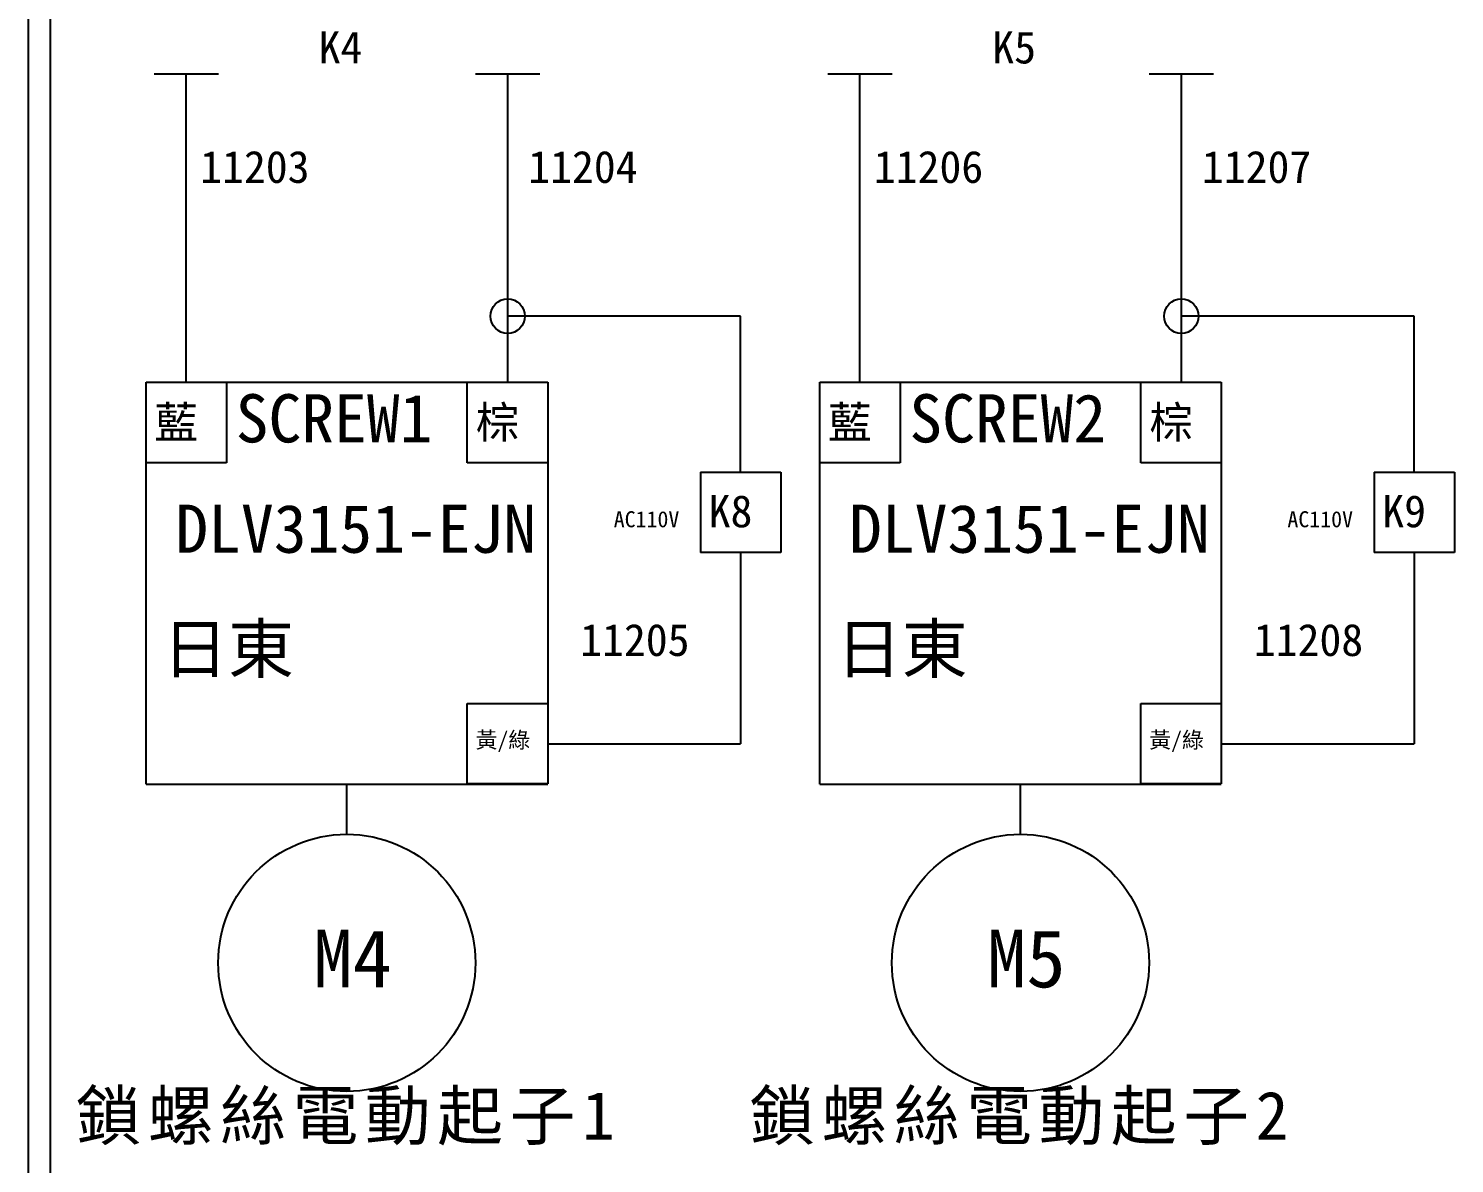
# Model space of a CAD drawing. Extents: x 10 to 326, y -17 to 207.
# Drawn here: x 10 to 98.7, y 24.1 to 94.8 of the extents above; entities that cross this region are included whole.
import ezdxf

# ---------------------------------------------------------------- set-up
doc = ezdxf.new("R2010")
doc.units = 0
doc.layers.get('0').update_dxf_attribs({"linetype": 'CONTINUOUS'})
doc.layers.add('圖框層', color=7, linetype='CONTINUOUS')
doc.layers.add('標尺寸層', color=3, linetype='CONTINUOUS')
doc.styles.add('STSL', font='kaiu.ttf')
doc.styles.add('標楷體', font='kaiu.ttf')

msp = doc.modelspace()

# ---------------------------------------------------------------- linework, layer by layer
at = {"color": 7}
for centre, radius in [((39.809, 76.853), 1.071), ((81.717, 76.853), 1.071), ((29.799, 36.609), 8), ((71.708, 36.609), 8)]:
    msp.add_circle(centre, radius, dxfattribs=at)
at = {"layer": '圖框層', "color": 7}
for p, q in [((10, -17.397), (10, 206.969)), ((11.375, -16.022), (11.375, 205.594))]:
    msp.add_line(p, q, dxfattribs=at)
at = {"layer": '標尺寸層', "color": 7}
for p, q in [((17.815, 91.926), (21.815, 91.926)), ((19.815, 72.735), (19.815, 91.926)), ((37.815, 91.926), (41.815, 91.926)), ((39.815, 72.735), (39.815, 91.926)), ((59.723, 91.926), (63.723, 91.926)), ((61.723, 72.735), (61.723, 91.926)), ((79.723, 91.926), (83.723, 91.926)), ((81.723, 72.735), (81.723, 91.926)), ((54.3, 76.853), (39.815, 76.853)), ((54.3, 67.145), (54.3, 76.853)), ((96.208, 76.853), (81.723, 76.853)), ((96.208, 67.145), (96.208, 76.853)), ((42.296, 72.743), (42.296, 47.743)), ((84.204, 72.743), (84.204, 47.743)), ((17.315, 47.735), (17.315, 72.735)), ((17.315, 72.735), (42.296, 72.735)), ((17.315, 72.735), (22.315, 72.735)), ((17.315, 67.735), (17.315, 72.735)), ((22.315, 72.735), (22.315, 67.735)), ((37.296, 72.735), (42.296, 72.735)), ((37.296, 67.735), (37.296, 72.735)), ((42.296, 72.735), (42.296, 67.735)), ((59.223, 47.735), (59.223, 72.735)), ((59.223, 72.735), (84.204, 72.735)), ((59.223, 72.735), (64.223, 72.735)), ((59.223, 67.735), (59.223, 72.735)), ((64.223, 72.735), (64.223, 67.735)), ((79.204, 72.735), (84.204, 72.735)), ((79.204, 67.735), (79.204, 72.735)), ((84.204, 72.735), (84.204, 67.735)), ((22.315, 67.735), (17.315, 67.735)), ((42.296, 67.735), (37.296, 67.735)), ((64.223, 67.735), (59.223, 67.735)), ((84.204, 67.735), (79.204, 67.735)), ((51.8, 67.145), (56.8, 67.145)), ((51.8, 67.145), (51.8, 62.145)), ((56.8, 67.145), (56.8, 62.145)), ((93.708, 67.145), (98.708, 67.145)), ((93.708, 67.145), (93.708, 62.145)), ((98.708, 67.145), (98.708, 62.145)), ((56.8, 62.145), (51.8, 62.145)), ((54.3, 62.145), (54.3, 50.243)), ((98.708, 62.145), (93.708, 62.145)), ((96.208, 62.145), (96.208, 50.243)), ((37.296, 52.743), (42.296, 52.743)), ((37.296, 47.743), (37.296, 52.743)), ((42.296, 52.743), (42.296, 47.743)), ((79.204, 52.743), (84.204, 52.743)), ((79.204, 47.743), (79.204, 52.743)), ((84.204, 52.743), (84.204, 47.743)), ((42.296, 50.243), (54.3, 50.243)), ((84.204, 50.243), (96.208, 50.243)), ((17.315, 47.735), (42.296, 47.735)), ((29.799, 44.609), (29.798, 47.738)), ((42.296, 47.743), (37.296, 47.743)), ((59.223, 47.735), (84.204, 47.735)), ((71.708, 44.609), (71.706, 47.738)), ((84.204, 47.743), (79.204, 47.743))]:
    msp.add_line(p, q, dxfattribs=at)

# ---------------------------------------------------------------- texts
at = {"color": 7, "char_height": 3, "width": 33.58387, "attachment_point": 2, "style": '標楷體'}
for s, insert in [('{\\T1.1;鎖螺絲電動起子1}', (29.799, 28.609)), ('{\\T1.1;鎖螺絲電動起子2}', (71.708, 28.609))]:
    msp.add_mtext(s, dxfattribs=dict(at, insert=insert))
at = {"layer": '圖框層', "color": 7, "style": 'STSL'}
for s, height, p in [('K4', 2, (28.048, 92.576)), ('K5', 2, (69.956, 92.576)), ('11203', 2, (20.679, 85.144)), ('11204', 2, (41.087, 85.144)), ('11206', 2, (62.587, 85.144)), ('11207', 2, (82.995, 85.144)), ('SCREW1', 3, (22.885, 68.996)), ('SCREW2', 3, (64.793, 68.996)), ('藍', 2, (17.826, 69.243)), ('棕', 2, (37.807, 69.243)), ('藍', 2, (59.734, 69.243)), ('棕', 2, (79.715, 69.243)), ('K8', 2, (52.311, 63.716)), ('K9', 2, (94.219, 63.716)), ('DLV3151-EJN', 3, (19.135, 62.127)), ('DLV3151-EJN', 3, (61.044, 62.127)), ('AC110V', 1, (46.405, 63.716)), ('AC110V', 1, (88.314, 63.716)), ('日東', 3, (18.327, 54.667)), ('11205', 2, (44.318, 55.706)), ('日東', 3, (60.235, 54.667)), ('11208', 2, (86.226, 55.706)), ('黃/綠', 1, (37.807, 49.984)), ('黃/綠', 1, (79.715, 49.984)), ('M4', 3.6, (27.715, 35.086)), ('M5', 3.6, (69.623, 35.086))]:
    msp.add_text(s, height=height, dxfattribs=at).set_placement(p)

doc.saveas('drawing.dxf')
